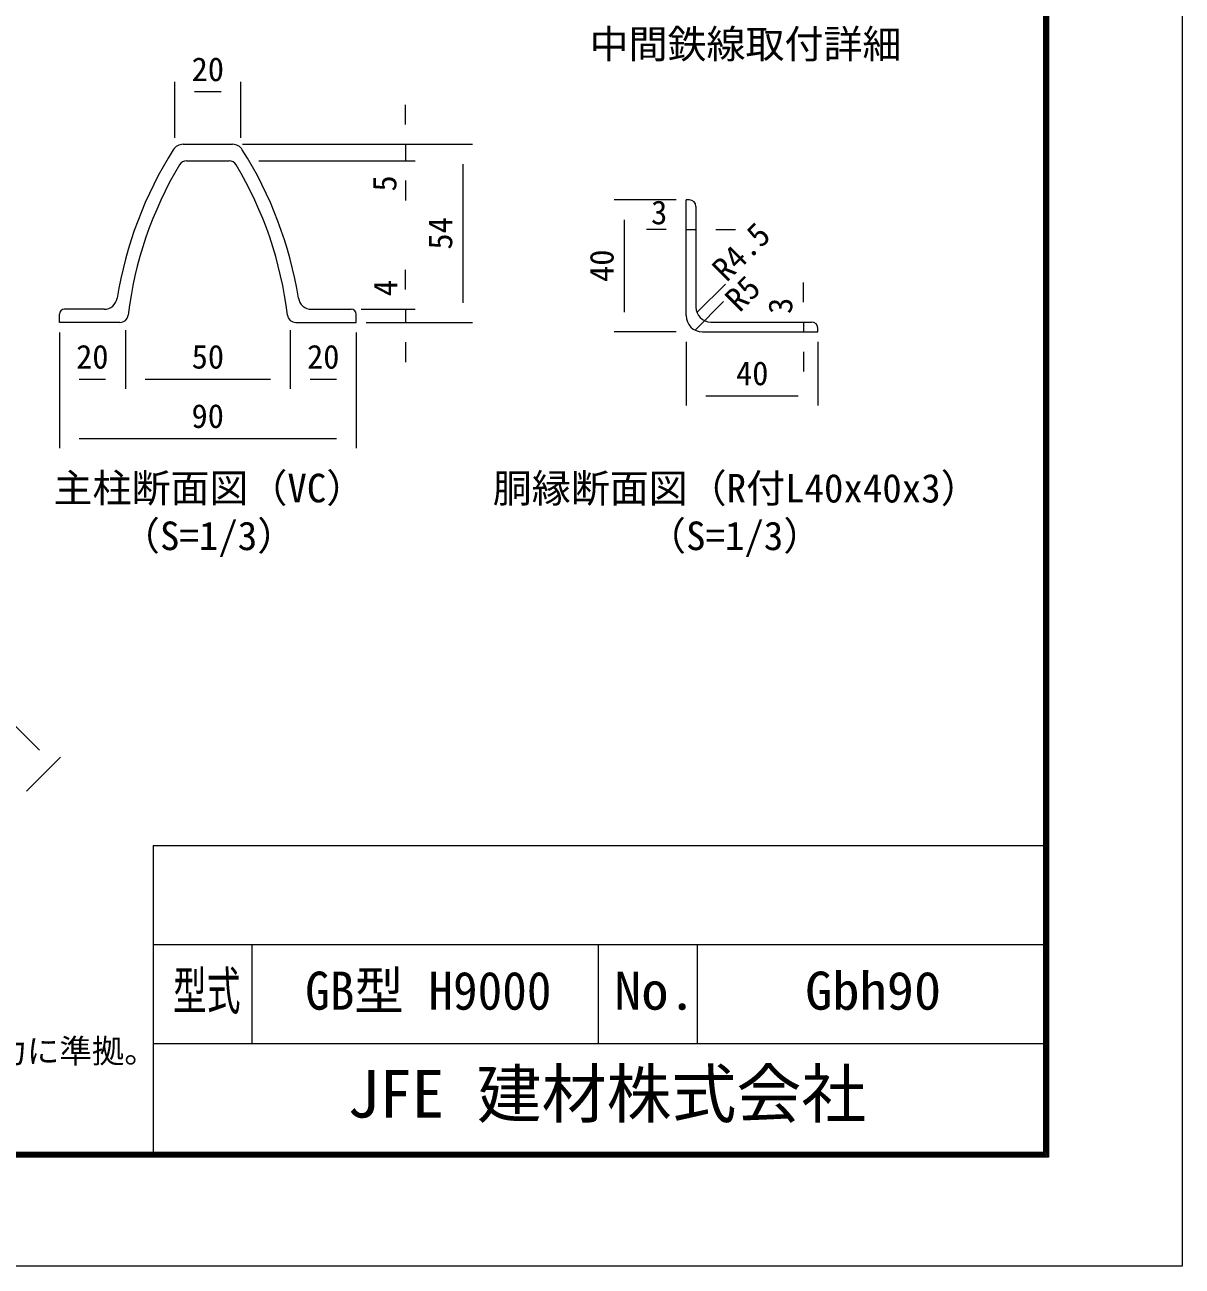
# Model space of a CAD drawing. Units: millimetres, scale not verified, with parts at other scales. Extents: x -12600 to 12600, y -8910 to 8910.
# Drawn here: x 5583 to 12600, y -8910 to -1385 of the extents above; entities that cross this region are included whole.
import ezdxf
from ezdxf.enums import TextEntityAlignment as Align

# ---------------------------------------------------------------- set-up
doc = ezdxf.new("R2010")
doc.units = ezdxf.units.MM
doc.header["$LTSCALE"] = 60
doc.layers.add('0-0_D-TTL-TXT', color=7, linetype='Continuous')
for name, color, linetype, lineweight in [('0-4_D-STR1', 1, 'Continuous', 18), ('0-7_D-STR-DIM', 7, 'Continuous', 9), ('0-B_D-TTL', 7, 'Continuous', 9)]:
    doc.layers.add(name, color=color, linetype=linetype, lineweight=lineweight)
doc.styles.add('ＭＳ ゴシック', font='')
doc.styles.get('ＭＳ ゴシック').set_extended_font_data('MS Gothic')

msp = doc.modelspace()

# ---------------------------------------------------------------- linework, layer by layer
at = {"layer": '0-4_D-STR1'}
for p, q in [((6542.11, -2108.97), (6842.34, -2108.97)), ((6563.38, -2208.97), (6821.07, -2208.97)), ((9611.86, -2446.2), (9591.86, -2446.2)), ((9591.86, -3146.2), (9591.86, -2446.2)), ((9651.86, -2486.2), (9651.86, -3096.2)), ((5792.22, -3188.97), (5792.22, -3138.97)), ((5792.22, -3188.97), (5792.22, -3138.97)), ((6063.72, -3108.97), (5822.22, -3108.97)), ((7320.73, -3108.97), (7562.22, -3108.97)), ((7592.22, -3188.97), (7592.22, -3138.97)), ((6159.3, -3188.97), (5792.22, -3188.97)), ((7225.15, -3188.97), (7592.22, -3188.97)), ((9741.86, -3186.2), (10351.86, -3186.2)), ((10391.86, -3246.2), (10391.86, -3226.2)), ((9691.86, -3246.2), (10391.86, -3246.2))]:
    msp.add_line(p, q, dxfattribs=at)
for centre, radius, start, end in [((8512.22, -3422.97), 2400, 147.73028, 170.85863), ((6542.11, -2178.97), 70, 90, 147.73028), ((6842.34, -2178.97), 70, 32.26972, 90), ((4872.22, -3422.97), 2400, 9.14137, 32.26972), ((8512.22, -3422.97), 2320, 149.15113, 173.11764), ((6563.38, -2258.97), 50, 90, 149.15113), ((6821.07, -2258.97), 50, 30.84887, 90), ((4872.22, -3422.97), 2320, 6.88236, 30.84887), ((9611.86, -2486.2), 40, 0, 90), ((6063.72, -3028.97), 80, 270, 350.85863), ((7320.73, -3028.97), 80, 189.14137, 270), ((5822.22, -3138.97), 30, 90, 180), ((6159.3, -3138.97), 50, 270, 353.11764), ((7225.15, -3138.97), 50, 186.88236, 270), ((7562.22, -3138.97), 30, 0, 90), ((9691.86, -3146.2), 100, 180.00043, 270), ((9741.86, -3096.2), 90, 180.00046, 270), ((10351.86, -3226.2), 40, 0, 90)]:
    msp.add_arc(centre, radius, start, end, dxfattribs=at)
at = {"layer": '0-7_D-STR-DIM'}
for p, q in [((6492.22, -2069.86), (6492.22, -1729.54)), ((6892.22, -2069.86), (6892.22, -1729.54)), ((6612.22, -1789.54), (6772.22, -1789.54)), ((7889.96, -1988.97), (7889.96, -1868.97)), ((6902.34, -2108.97), (8297.88, -2108.97)), ((6902.34, -2108.97), (7949.96, -2108.97)), ((7889.96, -2108.97), (7889.96, -2208.97)), ((7002.54, -2208.97), (7949.96, -2208.97)), ((8237.88, -2228.97), (8237.88, -3068.97)), ((7889.96, -2328.97), (7889.96, -2448.97)), ((9531.86, -2446.2), (9156.23, -2446.2)), ((9216.23, -2566.2), (9216.23, -3126.2)), ((9471.86, -2626.12), (9351.86, -2626.12)), ((9591.86, -2626.12), (9651.86, -2626.12)), ((9771.86, -2626.12), (9891.86, -2626.12)), ((7889.96, -2988.97), (7889.96, -2868.97)), ((9830.84, -2957.31), (9659.33, -3127.24)), ((10304.86, -3066.2), (10304.86, -2946.2)), ((9818.52, -3061.69), (9649.27, -3234.58)), ((7622.22, -3108.97), (7949.96, -3108.97)), ((7889.96, -3108.97), (7889.96, -3188.97)), ((7652.22, -3188.97), (8297.88, -3188.97)), ((7652.22, -3188.97), (7949.96, -3188.97)), ((10304.86, -3186.2), (10304.86, -3246.2)), ((5792.22, -3248.97), (5792.22, -3951.81)), ((5792.22, -3248.97), (5792.22, -3592.31)), ((6192.22, -3236.6), (6192.22, -3592.31)), ((6192.22, -3236.6), (6192.22, -3592.31)), ((7192.22, -3236.6), (7192.22, -3592.31)), ((7192.22, -3236.6), (7192.22, -3592.31)), ((7592.22, -3248.97), (7592.22, -3951.81)), ((7592.22, -3248.97), (7592.22, -3592.31)), ((7889.96, -3308.97), (7889.96, -3428.97)), ((9531.86, -3246.2), (9156.23, -3246.2)), ((9591.86, -3306.2), (9591.86, -3692.88)), ((10318.53, -3246.2), (10364.86, -3246.2)), ((10391.86, -3306.2), (10391.86, -3692.88)), ((10304.86, -3366.2), (10304.86, -3486.2)), ((5912.22, -3532.31), (6072.22, -3532.31)), ((6312.22, -3532.31), (7072.22, -3532.31)), ((7312.22, -3532.31), (7472.22, -3532.31)), ((9711.86, -3632.88), (10271.86, -3632.88)), ((5912.22, -3891.81), (7472.22, -3891.81)), ((5671.69, -5782.11), (4941.52, -5051.93)), ((5592.44, -6031.07), (5798.97, -5824.54))]:
    msp.add_line(p, q, dxfattribs=at)
at = {"layer": '0-B_D-TTL'}
for p, q in [((6360, -6360), (6360, -8220)), ((6360, -6360), (11760, -6360)), ((6360, -6960), (11760, -6960)), ((6960, -6960), (6960, -7560)), ((9060, -6960), (9060, -7560)), ((9660, -6960), (9660, -7560)), ((6360, -7560), (11760, -7560))]:
    msp.add_line(p, q, dxfattribs=at)
at = {"layer": '0-B_D-TTL', "color": 2, "lineweight": 18}
msp.add_lwpolyline([(-12600, 8910), (12600, 8910), (12600, -8910), (-12600, -8910)], close=True, dxfattribs=at)
at = {"layer": '0-B_D-TTL'}
for points in [[(-11790, 8250), (11790, 8250), (11790, -8250), (-11790, -8250)], [(-11782.5, 8242.5), (11782.5, 8242.5), (11782.5, -8242.5), (-11782.5, -8242.5)], [(-11775, 8235), (11775, 8235), (11775, -8235), (-11775, -8235)], [(-11767.5, 8227.5), (11767.5, 8227.5), (11767.5, -8227.5), (-11767.5, -8227.5)], [(-11760, 8220), (11760, 8220), (11760, -8220), (-11760, -8220)]]:
    msp.add_lwpolyline(points, close=True, dxfattribs=at)

# ---------------------------------------------------------------- texts
at = {"layer": '0-0_D-TTL-TXT', "style": 'ＭＳ ゴシック'}
for s, height, p in [('中間鉄線取付詳細', 173.3, (9006.75, -1639.61)), ('主柱断面図（VC）', 173.3, (5756.59, -4331.45)), ('胴縁断面図（R付L40x40x3）', 173.3, (8419.94, -4332.37)), ('（S=1/3）', 173.3, (6165.93, -4620.93)), ('（S=1/3）', 173.3, (9355.57, -4620.93)), ('（設計条件）風荷重：昭和57年改正 建築基準法・同施行令に基づく風圧力に準拠。', 144.3, (-997.35, -7720.81)), ('JFE 建材株式会社', 288.6, (7537.14, -8095.51))]:
    msp.add_text(s, height=height, dxfattribs=at).set_placement(p, align=Align.BOTTOM_LEFT)
for s, width, p in [('型式', 0.65, (6480.8, -7424.41)), ('GB型 H9000', 0.95, (7282.8, -7424.41)), ('No.', 1.05, (9156, -7424.41)), ('Gbh90', 1.05, (10314, -7424.41))]:
    msp.add_text(s, height=230.9, dxfattribs=dict(at, width=width)).set_placement(p, align=Align.BOTTOM_LEFT)
at = {"layer": '0-7_D-STR-DIM', "style": 'ＭＳ ゴシック'}
for s, p in [('20', (6593.97, -1769.3)), ('3', (9379.93, -2637.27)), ('20', (5893.97, -3512.07)), ('50', (6594.35, -3512.07)), ('20', (7293.97, -3512.07)), ('40', (9895.11, -3612.63)), ('90', (6593.6, -3871.57))]:
    msp.add_text(s, height=144.3, dxfattribs=at).set_placement(p, align=Align.BOTTOM_LEFT)
for s, rotation, p in [('5', 90, (7879.31, -2395.1)), ('54', 90, (8217.63, -2747.22)), ('R4.5', 45, (9868.19, -2980.88)), ('40', 90, (9195.99, -2942.95)), ('R5', 45, (9947.01, -3163.18)), ('4', 90, (7884.41, -3029.44)), ('3', 90, (10279.46, -3137.18))]:
    msp.add_text(s, height=144.3, rotation=rotation, dxfattribs=at).set_placement(p, align=Align.BOTTOM_LEFT)

doc.saveas('drawing.dxf')
